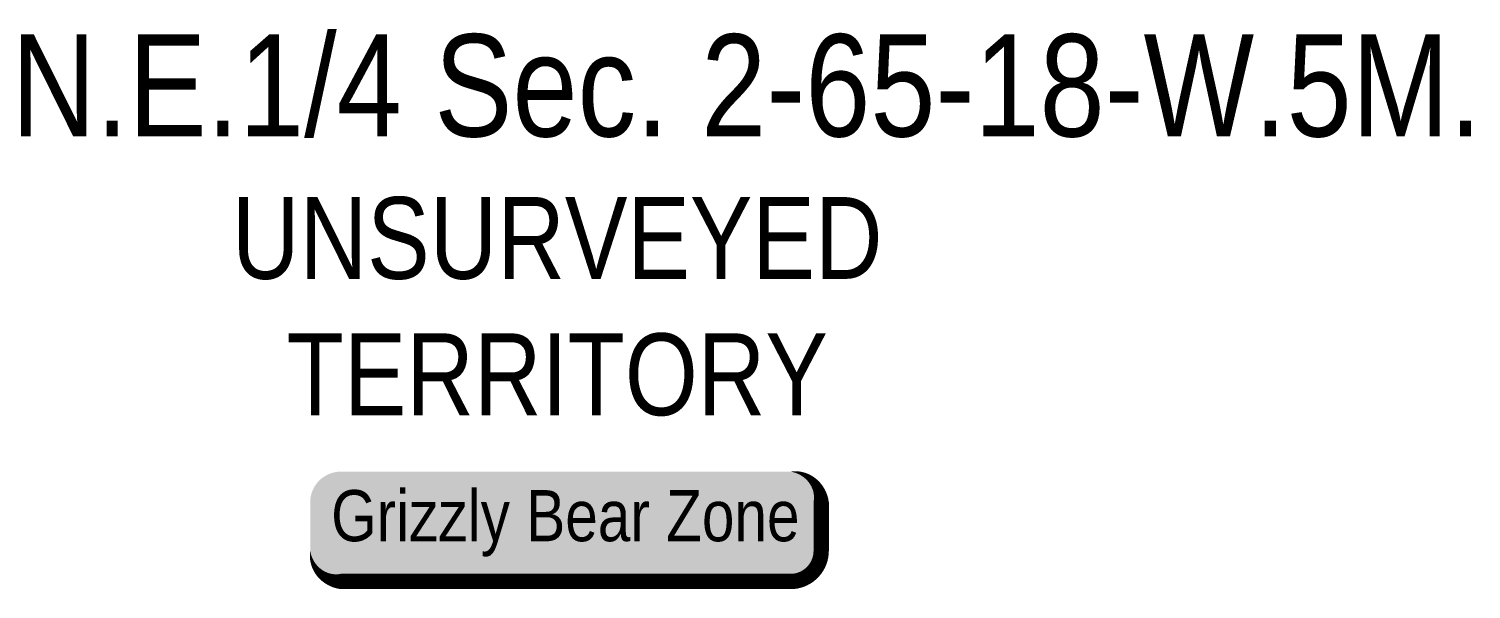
# Model space of a CAD drawing. Extents: x 519217 to 529401, y 6048073 to 6055420.
# Drawn here: x 525528.3 to 525810.4, y 6050141.1 to 6050250.7 of the extents above; entities that cross this region are included whole.
import ezdxf

# ---------------------------------------------------------------- set-up
doc = ezdxf.new("R2010")
doc.units = 0
doc.header["$LTSCALE"] = 5
for name, color, linetype in [('AS-WILDLIFE-BLOCK', 131, 'Continuous'), ('C-SYMBOL', 7, 'Continuous'), ('L-UNS-T', 3, 'Continuous')]:
    doc.layers.add(name, color=color, linetype=linetype)
doc.styles.add('175L', font='ARIALN.TTF', dxfattribs={"height": 20})
doc.styles.add('80', font='ARIALN.TTF', dxfattribs={"height": 10})
doc.styles.add('80L', font='ARIALN.TTF', dxfattribs={"height": 10})

# ---------------------------------------------------------------- blocks, each defined once
blk = doc.blocks.new('*U549')
h = blk.add_hatch(color=255)
edge = h.paths.add_edge_path()
edge.add_line((-44, -11.5), (44, -11.5))
edge.add_arc((44, -5.5), 6, 270, 360)
edge.add_line((50, -5.5), (50, 4))
edge.add_arc((44, 4), 6, 0, 90)
edge.add_line((44, 10), (-44, 10))
edge.add_arc((-44, 4), 6, 90, 180)
edge.add_line((-50, 4), (-50, -5.5))
edge.add_arc((-44, -5.5), 6, 180, 270)
at = {"flags": 128}
blk.add_lwpolyline([(-44, -11.5, 3, 3, 0), (44, -11.5, 3, 3, 0.414214), (50, -5.5, 3, 3, 0), (50, 4, 3, 0, 0.414214), (44, 10, 0, 0, 0), (-44, 10, 0, 0, 0.414214), (-50, 4, 0, 0, 0), (-50, -5.5, 0, 3, 0.414214)], format="xyseb", close=True, dxfattribs=at)
at = {"style": '80'}
blk.add_attdef('ENTER_TEXT_001', (-35.99, -5), '', height=10, dxfattribs=at)

msp = doc.modelspace()

# ---------------------------------------------------------------- block references
at = {"layer": 'AS-WILDLIFE-BLOCK'}
ref = msp.add_blockref('*U549', (525633.323, 6050154.078), dxfattribs=dict(at, xscale=0.99948772, yscale=0.99948772, zscale=0.99948772))
ref.add_attrib('ENTER_TEXT_001', 'Grizzly Bear Zone', (525587.436, 6050150.461), dxfattribs={"layer": '0', "height": 9.99488, "style": '80'})

# ---------------------------------------------------------------- texts
at = {"layer": 'C-SYMBOL', "color": 3, "insert": (525632.439, 6050249.619), "char_height": 19.9897, "width": 360.1964, "attachment_point": 2, "style": '175L'}
msp.add_mtext('Theor. N.E.1/4 Sec. 2-65-18-W.5M.', dxfattribs=at)
at = {"layer": 'L-UNS-T', "color": 3, "insert": (525631.664, 6050196.332), "char_height": 16, "attachment_point": 5, "style": '80L'}
msp.add_mtext_dynamic_manual_height_columns('UNSURVEYED TERRITORY', width=126.41375, gutter_width=47.5, heights=[0], dxfattribs=at)

doc.saveas('drawing.dxf')
